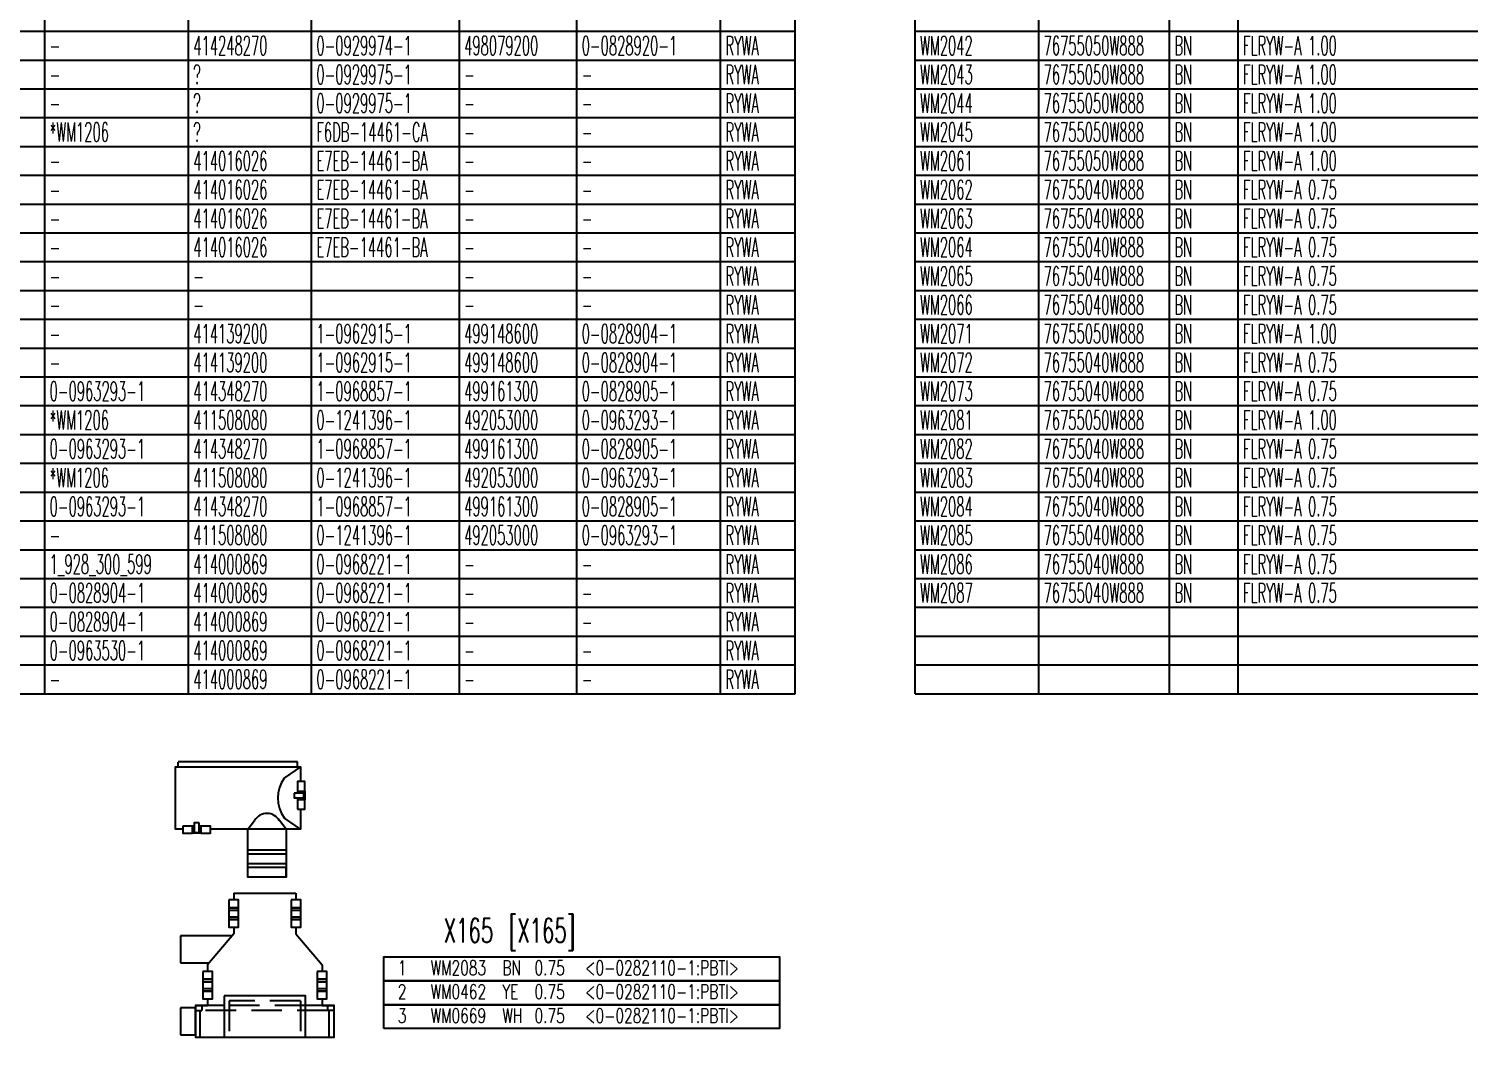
# Model space of a CAD drawing. Header units: millimetres. Extents: x -1 to 4489, y 0 to 1364.
# Drawn here: x 3457.4 to 3757.2, y 941.9 to 1151.9 of the extents above; entities that cross this region are included whole.
import ezdxf

# ---------------------------------------------------------------- set-up
doc = ezdxf.new("R2010")
doc.units = ezdxf.units.MM
doc.linetypes.add('HIDDEN', pattern=[9.525, 6.35, -3.175])
doc.layers.add('LAYER_0', color=7, linetype='Continuous')
doc.styles.add('HS-COMP-DESCRIPTION', font='ROMANS.SHX', dxfattribs={"width": 0.6, "height": 5})
doc.styles.add('HS-TABLE-WIRE', font='ROMANS.SHX', dxfattribs={"width": 0.5, "height": 4})
doc.styles.add('HS-WIRE', font='ROMANS.SHX', dxfattribs={"width": 0.7, "height": 3})

# ---------------------------------------------------------------- blocks, each defined once
blk = doc.blocks.new('418512010')
at = {"layer": 'LAYER_0', "color": 7}
for points in [[(131.32, 145.17), (131.32, 147.67)], [(131.32, 124.8), (131.32, 118.83), (137.9, 118.83), (137.9, 147.67), (131.32, 147.67), (131.32, 141.68)], [(137.9, 146.67), (137.9, 147.67)], [(116.4, 139.72), (122.82, 145.17)], [(122.82, 145.17), (124.22, 145.17)], [(124.22, 144.17), (129.92, 144.17), (129.92, 146.17), (124.22, 146.17), (124.22, 144.17)], [(124.22, 144.17), (125.84, 144.17), (125.84, 146.17), (124.22, 146.17), (124.22, 144.17)], [(125.84, 144.17), (126.34, 144.17), (126.34, 146.17), (125.84, 146.17), (125.84, 144.17)], [(127.8, 144.17), (128.3, 144.17), (128.3, 146.17), (127.8, 146.17), (127.8, 144.17)], [(128.3, 144.17), (129.92, 144.17), (129.92, 146.17), (128.3, 146.17), (128.3, 144.17)], [(129.92, 145.17), (131.32, 145.17)], [(129.3, 124.81), (137.9, 124.81), (137.9, 141.69), (129.3, 141.69), (129.3, 124.81)], [(107.9, 126.78), (107.9, 139.72)], [(107.9, 139.72), (109.3, 139.72)], [(109.3, 138.72), (115, 138.72), (115, 140.72), (109.3, 140.72), (109.3, 138.72)], [(109.3, 138.72), (110.92, 138.72), (110.92, 140.72), (109.3, 140.72), (109.3, 138.72)], [(110.92, 138.72), (111.42, 138.72), (111.42, 140.72), (110.92, 140.72), (110.92, 138.72)], [(112.88, 138.72), (113.38, 138.72), (113.38, 140.72), (112.88, 140.72), (112.88, 138.72)], [(113.38, 138.72), (115, 138.72), (115, 140.72), (113.38, 140.72), (113.38, 138.72)], [(115, 139.72), (116.4, 139.72)], [(107.9, 126.78), (109.3, 126.78)], [(109.3, 125.78), (115, 125.78), (115, 127.78), (109.3, 127.78), (109.3, 125.78)], [(109.3, 125.78), (110.92, 125.78), (110.92, 127.78), (109.3, 127.78), (109.3, 125.78)], [(110.92, 125.78), (111.42, 125.78), (111.42, 127.78), (110.92, 127.78), (110.92, 125.78)], [(112.88, 125.78), (113.38, 125.78), (113.38, 127.78), (112.88, 127.78), (112.88, 125.78)], [(113.38, 125.78), (115, 125.78), (115, 127.78), (113.38, 127.78), (113.38, 125.78)], [(115, 126.78), (116.4, 126.78)], [(116.4, 126.78), (122.82, 121.33)], [(116.81, 126.43), (116.81, 115.68)], [(122.41, 115.68), (122.41, 121.68)], [(122.82, 121.33), (124.22, 121.33)], [(124.22, 120.33), (129.92, 120.33), (129.92, 122.33), (124.22, 122.33), (124.22, 120.33)], [(124.22, 120.33), (125.84, 120.33), (125.84, 122.33), (124.22, 122.33), (124.22, 120.33)], [(125.84, 120.33), (126.34, 120.33), (126.34, 122.33), (125.84, 122.33), (125.84, 120.33)], [(127.8, 120.33), (128.3, 120.33), (128.3, 122.33), (127.8, 122.33), (127.8, 120.33)], [(128.3, 120.33), (129.92, 120.33), (129.92, 122.33), (128.3, 122.33), (128.3, 120.33)], [(129.92, 121.33), (131.32, 121.33)], [(131.32, 118.83), (131.32, 121.33)], [(137.4, 115.68), (137.4, 118.83), (131.8, 118.83), (131.8, 115.68)], [(137.9, 118.83), (137.9, 119.83)], [(116.81, 115.68), (122.41, 115.68)], [(131.8, 115.68), (137.4, 115.68)]]:
    blk.add_lwpolyline(points, dxfattribs=at)
at = {"layer": 'LAYER_0', "color": 7, "linetype": 'HIDDEN'}
for points in [[(132.32, 147.67), (132.32, 146.33)], [(137.9, 146.67), (137.9, 147.67)], [(131.32, 146.33), (132.32, 146.33)], [(137.9, 146.67), (132.32, 146.67)], [(132.32, 146.33), (132.32, 120.16)], [(131.32, 141.68), (131.32, 124.8)], [(130.3, 140.68), (130.29, 125.8)], [(130.3, 140.68), (137.89, 140.68)], [(130.29, 125.8), (137.89, 125.8)], [(131.32, 120.16), (132.32, 120.16)], [(132.32, 118.82), (132.32, 120.16)], [(137.9, 119.83), (132.32, 119.83)]]:
    blk.add_lwpolyline(points, dxfattribs=at)
blk = doc.blocks.new('498300010')
at = {"layer": 'LAYER_0', "color": 7}
for points in [[(63.627, 75.471), (63.627, 75.489), (66.697, 75.489)], [(63.627, 75.48), (65.946, 72.163)], [(76.627, 50.964), (76.627, 49.489), (63.627, 49.489), (63.627, 75.471)], [(66.699, 74.862), (68.699, 74.862), (68.699, 76.362), (66.699, 76.362), (66.699, 74.862)], [(68.697, 76.362), (66.699, 76.362), (66.699, 74.862), (69.107, 74.862)], [(68.697, 76.362), (70.5, 76.362)], [(69.099, 74.182), (70.099, 74.182), (70.099, 76.182), (69.099, 76.182), (69.099, 74.182)], [(72.494, 76.362), (70.491, 76.362)], [(72.491, 74.862), (72.491, 76.362), (70.492, 76.362), (70.492, 74.862)], [(72.491, 75.489), (76.627, 75.489), (76.627, 75.471)], [(76.627, 75.471), (74.307, 72.155)], [(76.627, 75.471), (76.627, 56.774)], [(63.615, 74.886), (62.615, 74.886)], [(62.615, 74.886), (62.615, 50.024)], [(70.099, 74.862), (72.485, 74.862)], [(76.655, 72.531), (74.809, 71.104)], [(76.655, 72.531), (86.652, 72.531), (86.652, 64.531), (76.652, 64.531), (76.652, 64.558)], [(80.948, 64.493), (80.948, 72.512)], [(81.777, 64.531), (81.777, 72.512)], [(83.776, 64.531), (83.776, 72.512)], [(86.642, 72.531), (84.642, 72.531)], [(84.642, 72.531), (84.642, 64.493)], [(76.652, 64.531), (74.804, 65.941)], [(83.776, 64.531), (81.777, 64.531)], [(75.301, 54.369), (75.301, 53.369), (77.301, 53.369), (77.301, 54.369), (75.301, 54.369)], [(75.981, 56.769), (75.981, 54.769), (77.481, 54.769), (77.481, 56.769), (75.981, 56.769)], [(77.481, 54.77), (77.481, 56.769), (75.981, 56.769), (75.981, 54.36)], [(77.481, 54.77), (77.481, 52.967)], [(75.981, 53.368), (75.981, 50.982)], [(75.981, 50.976), (77.48, 50.976), (77.48, 52.976), (75.981, 52.976)], [(77.481, 50.974), (77.481, 52.976)], [(63.636, 50.031), (62.636, 50.031)]]:
    blk.add_lwpolyline(points, dxfattribs=at)
for centre, radius, start, end in [((70.127, 77.558), 6.819, 232.14, 307.82), ((76.346, 68.516), 3, 119.73, 239.14)]:
    blk.add_arc(centre, radius, start, end, dxfattribs=at)

msp = doc.modelspace()

# ---------------------------------------------------------------- linework, layer by layer
at = {"color": 7, "linetype": 'Continuous'}
for points in [[(3460.71, 1013.44), (3460.71, 1313.44)], [(3490.62, 1013.44), (3490.62, 1313.44)], [(3516.24, 1013.44), (3516.24, 1313.44)], [(3547, 1013.44), (3547, 1313.44)], [(3571.47, 1013.44), (3571.47, 1313.44)], [(3601.38, 1013.44), (3601.38, 1313.44)], [(3616.9, 1013.44), (3616.9, 1313.44)], [(3641.9, 1013.44), (3641.9, 1313.44)], [(3667.62, 1013.44), (3667.62, 1313.44)], [(3694.85, 1013.44), (3694.85, 1313.44)], [(3709.14, 1013.44), (3709.14, 1313.44)], [(3148.43, 1151.44), (3616.9, 1151.44)], [(3641.9, 1151.44), (4110.38, 1151.44)], [(3148.43, 1145.44), (3616.9, 1145.44)], [(3641.9, 1145.44), (4110.38, 1145.44)], [(3148.43, 1139.44), (3616.9, 1139.44)], [(3641.9, 1139.44), (4110.38, 1139.44)], [(3148.43, 1133.44), (3616.9, 1133.44)], [(3641.9, 1133.44), (4110.38, 1133.44)], [(3148.43, 1127.44), (3616.9, 1127.44)], [(3641.9, 1127.44), (4110.38, 1127.44)], [(3148.43, 1121.44), (3616.9, 1121.44)], [(3641.9, 1121.44), (4110.38, 1121.44)], [(3148.43, 1115.44), (3616.9, 1115.44)], [(3641.9, 1115.44), (4110.38, 1115.44)], [(3148.43, 1109.44), (3616.9, 1109.44)], [(3641.9, 1109.44), (4110.38, 1109.44)], [(3148.43, 1103.44), (3616.9, 1103.44)], [(3641.9, 1103.44), (4110.38, 1103.44)], [(3148.43, 1097.44), (3616.9, 1097.44)], [(3641.9, 1097.44), (4110.38, 1097.44)], [(3148.43, 1091.44), (3616.9, 1091.44)], [(3641.9, 1091.44), (4110.38, 1091.44)], [(3148.43, 1085.44), (3616.9, 1085.44)], [(3641.9, 1085.44), (4110.38, 1085.44)], [(3148.43, 1079.44), (3616.9, 1079.44)], [(3641.9, 1079.44), (4110.38, 1079.44)], [(3148.43, 1073.44), (3616.9, 1073.44)], [(3641.9, 1073.44), (4110.38, 1073.44)], [(3148.43, 1067.44), (3616.9, 1067.44)], [(3641.9, 1067.44), (4110.38, 1067.44)], [(3148.43, 1061.44), (3616.9, 1061.44)], [(3641.9, 1061.44), (4110.38, 1061.44)], [(3148.43, 1055.44), (3616.9, 1055.44)], [(3641.9, 1055.44), (4110.38, 1055.44)], [(3148.43, 1049.44), (3616.9, 1049.44)], [(3641.9, 1049.44), (4110.38, 1049.44)], [(3148.43, 1043.44), (3616.9, 1043.44)], [(3641.9, 1043.44), (4110.38, 1043.44)], [(3148.43, 1037.44), (3616.9, 1037.44)], [(3641.9, 1037.44), (4110.38, 1037.44)], [(3148.43, 1031.44), (3616.9, 1031.44)], [(3641.9, 1031.44), (4110.38, 1031.44)], [(3148.43, 1025.44), (3616.9, 1025.44)], [(3641.9, 1025.44), (4110.38, 1025.44)], [(3148.43, 1019.44), (3616.9, 1019.44)], [(3641.9, 1019.44), (4110.38, 1019.44)], [(3148.43, 1013.44), (3616.9, 1013.44)], [(3641.9, 1013.44), (4110.38, 1013.44)], [(3531.25, 953.63), (3531.25, 958.61), (3613.65, 958.61), (3613.65, 953.63), (3531.25, 953.63)], [(3531.25, 948.65), (3531.25, 953.63), (3613.65, 953.63), (3613.65, 948.65), (3531.25, 948.65)], [(3531.25, 943.67), (3531.25, 948.65), (3613.65, 948.65), (3613.65, 943.67), (3531.25, 943.67)]]:
    msp.add_lwpolyline(points, dxfattribs=at)

# ---------------------------------------------------------------- block references
at = {"rotation": 270}
for name, p in [('498300010', (3438.45, 1061.84)), ('418512010', (3373.25, 1079.78))]:
    msp.add_blockref(name, p, dxfattribs=at)

# ---------------------------------------------------------------- texts
at = {"color": 92, "linetype": 'Continuous'}
for s, height, style, width, p in [('414248270', 4, 'HS-TABLE-WIRE', 0.5, (3491.62, 1146.44)), ('0-0929974-1', 4, 'HS-TABLE-WIRE', 0.5, (3517.24, 1146.44)), ('498079200', 4, 'HS-TABLE-WIRE', 0.5, (3548, 1146.44)), ('0-0828920-1', 4, 'HS-TABLE-WIRE', 0.5, (3572.47, 1146.44)), ('RYWA', 4, 'HS-TABLE-WIRE', 0.5, (3602.38, 1146.44)), ('WM2042', 4, 'HS-TABLE-WIRE', 0.5, (3642.9, 1146.44)), ('76755050W888', 4, 'HS-TABLE-WIRE', 0.5, (3668.62, 1146.44)), ('BN', 4, 'HS-TABLE-WIRE', 0.5, (3695.85, 1146.44)), ('FLRYW-A 1.00', 4, 'HS-TABLE-WIRE', 0.5, (3710.14, 1146.44)), ('-', 4, 'HS-TABLE-WIRE', 0.5, (3461.71, 1146.44)), ('?', 4, 'HS-TABLE-WIRE', 0.5, (3491.62, 1140.44)), ('0-0929975-1', 4, 'HS-TABLE-WIRE', 0.5, (3517.24, 1140.44)), ('RYWA', 4, 'HS-TABLE-WIRE', 0.5, (3602.38, 1140.44)), ('WM2043', 4, 'HS-TABLE-WIRE', 0.5, (3642.9, 1140.44)), ('76755050W888', 4, 'HS-TABLE-WIRE', 0.5, (3668.62, 1140.44)), ('BN', 4, 'HS-TABLE-WIRE', 0.5, (3695.85, 1140.44)), ('FLRYW-A 1.00', 4, 'HS-TABLE-WIRE', 0.5, (3710.14, 1140.44)), ('-', 4, 'HS-TABLE-WIRE', 0.5, (3461.71, 1140.44)), ('-', 4, 'HS-TABLE-WIRE', 0.5, (3548, 1140.44)), ('-', 4, 'HS-TABLE-WIRE', 0.5, (3572.47, 1140.44)), ('?', 4, 'HS-TABLE-WIRE', 0.5, (3491.62, 1134.44)), ('0-0929975-1', 4, 'HS-TABLE-WIRE', 0.5, (3517.24, 1134.44)), ('RYWA', 4, 'HS-TABLE-WIRE', 0.5, (3602.38, 1134.44)), ('WM2044', 4, 'HS-TABLE-WIRE', 0.5, (3642.9, 1134.44)), ('76755050W888', 4, 'HS-TABLE-WIRE', 0.5, (3668.62, 1134.44)), ('BN', 4, 'HS-TABLE-WIRE', 0.5, (3695.85, 1134.44)), ('FLRYW-A 1.00', 4, 'HS-TABLE-WIRE', 0.5, (3710.14, 1134.44)), ('-', 4, 'HS-TABLE-WIRE', 0.5, (3461.71, 1134.44)), ('-', 4, 'HS-TABLE-WIRE', 0.5, (3548, 1134.44)), ('-', 4, 'HS-TABLE-WIRE', 0.5, (3572.47, 1134.44)), ('*WM1206', 4, 'HS-TABLE-WIRE', 0.5, (3461.71, 1128.44)), ('?', 4, 'HS-TABLE-WIRE', 0.5, (3491.62, 1128.44)), ('F6DB-14461-CA', 4, 'HS-TABLE-WIRE', 0.5, (3517.24, 1128.44)), ('RYWA', 4, 'HS-TABLE-WIRE', 0.5, (3602.38, 1128.44)), ('WM2045', 4, 'HS-TABLE-WIRE', 0.5, (3642.9, 1128.44)), ('76755050W888', 4, 'HS-TABLE-WIRE', 0.5, (3668.62, 1128.44)), ('BN', 4, 'HS-TABLE-WIRE', 0.5, (3695.85, 1128.44)), ('FLRYW-A 1.00', 4, 'HS-TABLE-WIRE', 0.5, (3710.14, 1128.44)), ('-', 4, 'HS-TABLE-WIRE', 0.5, (3548, 1128.44)), ('-', 4, 'HS-TABLE-WIRE', 0.5, (3572.47, 1128.44)), ('414016026', 4, 'HS-TABLE-WIRE', 0.5, (3491.62, 1122.44)), ('E7EB-14461-BA', 4, 'HS-TABLE-WIRE', 0.5, (3517.24, 1122.44)), ('RYWA', 4, 'HS-TABLE-WIRE', 0.5, (3602.38, 1122.44)), ('WM2061', 4, 'HS-TABLE-WIRE', 0.5, (3642.9, 1122.44)), ('76755050W888', 4, 'HS-TABLE-WIRE', 0.5, (3668.62, 1122.44)), ('BN', 4, 'HS-TABLE-WIRE', 0.5, (3695.85, 1122.44)), ('FLRYW-A 1.00', 4, 'HS-TABLE-WIRE', 0.5, (3710.14, 1122.44)), ('-', 4, 'HS-TABLE-WIRE', 0.5, (3461.71, 1122.44)), ('-', 4, 'HS-TABLE-WIRE', 0.5, (3548, 1122.44)), ('-', 4, 'HS-TABLE-WIRE', 0.5, (3572.47, 1122.44)), ('414016026', 4, 'HS-TABLE-WIRE', 0.5, (3491.62, 1116.44)), ('E7EB-14461-BA', 4, 'HS-TABLE-WIRE', 0.5, (3517.24, 1116.44)), ('RYWA', 4, 'HS-TABLE-WIRE', 0.5, (3602.38, 1116.44)), ('WM2062', 4, 'HS-TABLE-WIRE', 0.5, (3642.9, 1116.44)), ('76755040W888', 4, 'HS-TABLE-WIRE', 0.5, (3668.62, 1116.44)), ('BN', 4, 'HS-TABLE-WIRE', 0.5, (3695.85, 1116.44)), ('FLRYW-A 0.75', 4, 'HS-TABLE-WIRE', 0.5, (3710.14, 1116.44)), ('-', 4, 'HS-TABLE-WIRE', 0.5, (3461.71, 1116.44)), ('-', 4, 'HS-TABLE-WIRE', 0.5, (3548, 1116.44)), ('-', 4, 'HS-TABLE-WIRE', 0.5, (3572.47, 1116.44)), ('414016026', 4, 'HS-TABLE-WIRE', 0.5, (3491.62, 1110.44)), ('E7EB-14461-BA', 4, 'HS-TABLE-WIRE', 0.5, (3517.24, 1110.44)), ('RYWA', 4, 'HS-TABLE-WIRE', 0.5, (3602.38, 1110.44)), ('WM2063', 4, 'HS-TABLE-WIRE', 0.5, (3642.9, 1110.44)), ('76755040W888', 4, 'HS-TABLE-WIRE', 0.5, (3668.62, 1110.44)), ('BN', 4, 'HS-TABLE-WIRE', 0.5, (3695.85, 1110.44)), ('FLRYW-A 0.75', 4, 'HS-TABLE-WIRE', 0.5, (3710.14, 1110.44)), ('-', 4, 'HS-TABLE-WIRE', 0.5, (3461.71, 1110.44)), ('-', 4, 'HS-TABLE-WIRE', 0.5, (3548, 1110.44)), ('-', 4, 'HS-TABLE-WIRE', 0.5, (3572.47, 1110.44)), ('414016026', 4, 'HS-TABLE-WIRE', 0.5, (3491.62, 1104.44)), ('E7EB-14461-BA', 4, 'HS-TABLE-WIRE', 0.5, (3517.24, 1104.44)), ('RYWA', 4, 'HS-TABLE-WIRE', 0.5, (3602.38, 1104.44)), ('WM2064', 4, 'HS-TABLE-WIRE', 0.5, (3642.9, 1104.44)), ('76755040W888', 4, 'HS-TABLE-WIRE', 0.5, (3668.62, 1104.44)), ('BN', 4, 'HS-TABLE-WIRE', 0.5, (3695.85, 1104.44)), ('FLRYW-A 0.75', 4, 'HS-TABLE-WIRE', 0.5, (3710.14, 1104.44)), ('-', 4, 'HS-TABLE-WIRE', 0.5, (3461.71, 1104.44)), ('-', 4, 'HS-TABLE-WIRE', 0.5, (3548, 1104.44)), ('-', 4, 'HS-TABLE-WIRE', 0.5, (3572.47, 1104.44)), ('RYWA', 4, 'HS-TABLE-WIRE', 0.5, (3602.38, 1098.44)), ('WM2065', 4, 'HS-TABLE-WIRE', 0.5, (3642.9, 1098.44)), ('76755040W888', 4, 'HS-TABLE-WIRE', 0.5, (3668.62, 1098.44)), ('BN', 4, 'HS-TABLE-WIRE', 0.5, (3695.85, 1098.44)), ('FLRYW-A 0.75', 4, 'HS-TABLE-WIRE', 0.5, (3710.14, 1098.44)), ('-', 4, 'HS-TABLE-WIRE', 0.5, (3461.71, 1098.44)), ('-', 4, 'HS-TABLE-WIRE', 0.5, (3491.62, 1098.44)), ('-', 4, 'HS-TABLE-WIRE', 0.5, (3548, 1098.44)), ('-', 4, 'HS-TABLE-WIRE', 0.5, (3572.47, 1098.44)), ('RYWA', 4, 'HS-TABLE-WIRE', 0.5, (3602.38, 1092.44)), ('WM2066', 4, 'HS-TABLE-WIRE', 0.5, (3642.9, 1092.44)), ('76755040W888', 4, 'HS-TABLE-WIRE', 0.5, (3668.62, 1092.44)), ('BN', 4, 'HS-TABLE-WIRE', 0.5, (3695.85, 1092.44)), ('FLRYW-A 0.75', 4, 'HS-TABLE-WIRE', 0.5, (3710.14, 1092.44)), ('-', 4, 'HS-TABLE-WIRE', 0.5, (3461.71, 1092.44)), ('-', 4, 'HS-TABLE-WIRE', 0.5, (3491.62, 1092.44)), ('-', 4, 'HS-TABLE-WIRE', 0.5, (3548, 1092.44)), ('-', 4, 'HS-TABLE-WIRE', 0.5, (3572.47, 1092.44)), ('414139200', 4, 'HS-TABLE-WIRE', 0.5, (3491.62, 1086.44)), ('1-0962915-1', 4, 'HS-TABLE-WIRE', 0.5, (3517.24, 1086.44)), ('499148600', 4, 'HS-TABLE-WIRE', 0.5, (3548, 1086.44)), ('0-0828904-1', 4, 'HS-TABLE-WIRE', 0.5, (3572.47, 1086.44)), ('RYWA', 4, 'HS-TABLE-WIRE', 0.5, (3602.38, 1086.44)), ('WM2071', 4, 'HS-TABLE-WIRE', 0.5, (3642.9, 1086.44)), ('76755050W888', 4, 'HS-TABLE-WIRE', 0.5, (3668.62, 1086.44)), ('BN', 4, 'HS-TABLE-WIRE', 0.5, (3695.85, 1086.44)), ('FLRYW-A 1.00', 4, 'HS-TABLE-WIRE', 0.5, (3710.14, 1086.44)), ('-', 4, 'HS-TABLE-WIRE', 0.5, (3461.71, 1086.44)), ('414139200', 4, 'HS-TABLE-WIRE', 0.5, (3491.62, 1080.44)), ('1-0962915-1', 4, 'HS-TABLE-WIRE', 0.5, (3517.24, 1080.44)), ('499148600', 4, 'HS-TABLE-WIRE', 0.5, (3548, 1080.44)), ('0-0828904-1', 4, 'HS-TABLE-WIRE', 0.5, (3572.47, 1080.44)), ('RYWA', 4, 'HS-TABLE-WIRE', 0.5, (3602.38, 1080.44)), ('WM2072', 4, 'HS-TABLE-WIRE', 0.5, (3642.9, 1080.44)), ('76755040W888', 4, 'HS-TABLE-WIRE', 0.5, (3668.62, 1080.44)), ('BN', 4, 'HS-TABLE-WIRE', 0.5, (3695.85, 1080.44)), ('FLRYW-A 0.75', 4, 'HS-TABLE-WIRE', 0.5, (3710.14, 1080.44)), ('-', 4, 'HS-TABLE-WIRE', 0.5, (3461.71, 1080.44)), ('0-0963293-1', 4, 'HS-TABLE-WIRE', 0.5, (3461.71, 1074.44)), ('414348270', 4, 'HS-TABLE-WIRE', 0.5, (3491.62, 1074.44)), ('1-0968857-1', 4, 'HS-TABLE-WIRE', 0.5, (3517.24, 1074.44)), ('499161300', 4, 'HS-TABLE-WIRE', 0.5, (3548, 1074.44)), ('0-0828905-1', 4, 'HS-TABLE-WIRE', 0.5, (3572.47, 1074.44)), ('RYWA', 4, 'HS-TABLE-WIRE', 0.5, (3602.38, 1074.44)), ('WM2073', 4, 'HS-TABLE-WIRE', 0.5, (3642.9, 1074.44)), ('76755040W888', 4, 'HS-TABLE-WIRE', 0.5, (3668.62, 1074.44)), ('BN', 4, 'HS-TABLE-WIRE', 0.5, (3695.85, 1074.44)), ('FLRYW-A 0.75', 4, 'HS-TABLE-WIRE', 0.5, (3710.14, 1074.44)), ('*WM1206', 4, 'HS-TABLE-WIRE', 0.5, (3461.71, 1068.44)), ('411508080', 4, 'HS-TABLE-WIRE', 0.5, (3491.62, 1068.44)), ('0-1241396-1', 4, 'HS-TABLE-WIRE', 0.5, (3517.24, 1068.44)), ('492053000', 4, 'HS-TABLE-WIRE', 0.5, (3548, 1068.44)), ('0-0963293-1', 4, 'HS-TABLE-WIRE', 0.5, (3572.47, 1068.44)), ('RYWA', 4, 'HS-TABLE-WIRE', 0.5, (3602.38, 1068.44)), ('WM2081', 4, 'HS-TABLE-WIRE', 0.5, (3642.9, 1068.44)), ('76755050W888', 4, 'HS-TABLE-WIRE', 0.5, (3668.62, 1068.44)), ('BN', 4, 'HS-TABLE-WIRE', 0.5, (3695.85, 1068.44)), ('FLRYW-A 1.00', 4, 'HS-TABLE-WIRE', 0.5, (3710.14, 1068.44)), ('0-0963293-1', 4, 'HS-TABLE-WIRE', 0.5, (3461.71, 1062.44)), ('414348270', 4, 'HS-TABLE-WIRE', 0.5, (3491.62, 1062.44)), ('1-0968857-1', 4, 'HS-TABLE-WIRE', 0.5, (3517.24, 1062.44)), ('499161300', 4, 'HS-TABLE-WIRE', 0.5, (3548, 1062.44)), ('0-0828905-1', 4, 'HS-TABLE-WIRE', 0.5, (3572.47, 1062.44)), ('RYWA', 4, 'HS-TABLE-WIRE', 0.5, (3602.38, 1062.44)), ('WM2082', 4, 'HS-TABLE-WIRE', 0.5, (3642.9, 1062.44)), ('76755040W888', 4, 'HS-TABLE-WIRE', 0.5, (3668.62, 1062.44)), ('BN', 4, 'HS-TABLE-WIRE', 0.5, (3695.85, 1062.44)), ('FLRYW-A 0.75', 4, 'HS-TABLE-WIRE', 0.5, (3710.14, 1062.44)), ('*WM1206', 4, 'HS-TABLE-WIRE', 0.5, (3461.71, 1056.44)), ('411508080', 4, 'HS-TABLE-WIRE', 0.5, (3491.62, 1056.44)), ('0-1241396-1', 4, 'HS-TABLE-WIRE', 0.5, (3517.24, 1056.44)), ('492053000', 4, 'HS-TABLE-WIRE', 0.5, (3548, 1056.44)), ('0-0963293-1', 4, 'HS-TABLE-WIRE', 0.5, (3572.47, 1056.44)), ('RYWA', 4, 'HS-TABLE-WIRE', 0.5, (3602.38, 1056.44)), ('WM2083', 4, 'HS-TABLE-WIRE', 0.5, (3642.9, 1056.44)), ('76755040W888', 4, 'HS-TABLE-WIRE', 0.5, (3668.62, 1056.44)), ('BN', 4, 'HS-TABLE-WIRE', 0.5, (3695.85, 1056.44)), ('FLRYW-A 0.75', 4, 'HS-TABLE-WIRE', 0.5, (3710.14, 1056.44)), ('0-0963293-1', 4, 'HS-TABLE-WIRE', 0.5, (3461.71, 1050.44)), ('414348270', 4, 'HS-TABLE-WIRE', 0.5, (3491.62, 1050.44)), ('1-0968857-1', 4, 'HS-TABLE-WIRE', 0.5, (3517.24, 1050.44)), ('499161300', 4, 'HS-TABLE-WIRE', 0.5, (3548, 1050.44)), ('0-0828905-1', 4, 'HS-TABLE-WIRE', 0.5, (3572.47, 1050.44)), ('RYWA', 4, 'HS-TABLE-WIRE', 0.5, (3602.38, 1050.44)), ('WM2084', 4, 'HS-TABLE-WIRE', 0.5, (3642.9, 1050.44)), ('76755040W888', 4, 'HS-TABLE-WIRE', 0.5, (3668.62, 1050.44)), ('BN', 4, 'HS-TABLE-WIRE', 0.5, (3695.85, 1050.44)), ('FLRYW-A 0.75', 4, 'HS-TABLE-WIRE', 0.5, (3710.14, 1050.44)), ('411508080', 4, 'HS-TABLE-WIRE', 0.5, (3491.62, 1044.44)), ('0-1241396-1', 4, 'HS-TABLE-WIRE', 0.5, (3517.24, 1044.44)), ('492053000', 4, 'HS-TABLE-WIRE', 0.5, (3548, 1044.44)), ('0-0963293-1', 4, 'HS-TABLE-WIRE', 0.5, (3572.47, 1044.44)), ('RYWA', 4, 'HS-TABLE-WIRE', 0.5, (3602.38, 1044.44)), ('WM2085', 4, 'HS-TABLE-WIRE', 0.5, (3642.9, 1044.44)), ('76755040W888', 4, 'HS-TABLE-WIRE', 0.5, (3668.62, 1044.44)), ('BN', 4, 'HS-TABLE-WIRE', 0.5, (3695.85, 1044.44)), ('FLRYW-A 0.75', 4, 'HS-TABLE-WIRE', 0.5, (3710.14, 1044.44)), ('-', 4, 'HS-TABLE-WIRE', 0.5, (3461.71, 1044.44)), ('1_928_300_599', 4, 'HS-TABLE-WIRE', 0.5, (3461.71, 1038.44)), ('414000869', 4, 'HS-TABLE-WIRE', 0.5, (3491.62, 1038.44)), ('0-0968221-1', 4, 'HS-TABLE-WIRE', 0.5, (3517.24, 1038.44)), ('RYWA', 4, 'HS-TABLE-WIRE', 0.5, (3602.38, 1038.44)), ('WM2086', 4, 'HS-TABLE-WIRE', 0.5, (3642.9, 1038.44)), ('76755040W888', 4, 'HS-TABLE-WIRE', 0.5, (3668.62, 1038.44)), ('BN', 4, 'HS-TABLE-WIRE', 0.5, (3695.85, 1038.44)), ('FLRYW-A 0.75', 4, 'HS-TABLE-WIRE', 0.5, (3710.14, 1038.44)), ('-', 4, 'HS-TABLE-WIRE', 0.5, (3548, 1038.44)), ('-', 4, 'HS-TABLE-WIRE', 0.5, (3572.47, 1038.44)), ('0-0828904-1', 4, 'HS-TABLE-WIRE', 0.5, (3461.71, 1032.44)), ('414000869', 4, 'HS-TABLE-WIRE', 0.5, (3491.62, 1032.44)), ('0-0968221-1', 4, 'HS-TABLE-WIRE', 0.5, (3517.24, 1032.44)), ('RYWA', 4, 'HS-TABLE-WIRE', 0.5, (3602.38, 1032.44)), ('WM2087', 4, 'HS-TABLE-WIRE', 0.5, (3642.9, 1032.44)), ('76755040W888', 4, 'HS-TABLE-WIRE', 0.5, (3668.62, 1032.44)), ('BN', 4, 'HS-TABLE-WIRE', 0.5, (3695.85, 1032.44)), ('FLRYW-A 0.75', 4, 'HS-TABLE-WIRE', 0.5, (3710.14, 1032.44)), ('-', 4, 'HS-TABLE-WIRE', 0.5, (3548, 1032.44)), ('-', 4, 'HS-TABLE-WIRE', 0.5, (3572.47, 1032.44)), ('0-0828904-1', 4, 'HS-TABLE-WIRE', 0.5, (3461.71, 1026.44)), ('414000869', 4, 'HS-TABLE-WIRE', 0.5, (3491.62, 1026.44)), ('0-0968221-1', 4, 'HS-TABLE-WIRE', 0.5, (3517.24, 1026.44)), ('RYWA', 4, 'HS-TABLE-WIRE', 0.5, (3602.38, 1026.44)), ('-', 4, 'HS-TABLE-WIRE', 0.5, (3548, 1026.44)), ('-', 4, 'HS-TABLE-WIRE', 0.5, (3572.47, 1026.44)), ('0-0963530-1', 4, 'HS-TABLE-WIRE', 0.5, (3461.71, 1020.44)), ('414000869', 4, 'HS-TABLE-WIRE', 0.5, (3491.62, 1020.44)), ('0-0968221-1', 4, 'HS-TABLE-WIRE', 0.5, (3517.24, 1020.44)), ('RYWA', 4, 'HS-TABLE-WIRE', 0.5, (3602.38, 1020.44)), ('-', 4, 'HS-TABLE-WIRE', 0.5, (3548, 1020.44)), ('-', 4, 'HS-TABLE-WIRE', 0.5, (3572.47, 1020.44)), ('414000869', 4, 'HS-TABLE-WIRE', 0.5, (3491.62, 1014.44)), ('0-0968221-1', 4, 'HS-TABLE-WIRE', 0.5, (3517.24, 1014.44)), ('RYWA', 4, 'HS-TABLE-WIRE', 0.5, (3602.38, 1014.44)), ('-', 4, 'HS-TABLE-WIRE', 0.5, (3461.71, 1014.44)), ('-', 4, 'HS-TABLE-WIRE', 0.5, (3548, 1014.44)), ('-', 4, 'HS-TABLE-WIRE', 0.5, (3572.47, 1014.44)), ('WM2083 ', 3, 'HS-WIRE', 0.7, (3541.05, 954.83)), ('BN ', 3, 'HS-WIRE', 0.7, (3555.95, 954.83)), ('0.75 ', 3, 'HS-WIRE', 0.7, (3562.65, 954.83)), (' <0-0282110-1:PBTI>  ', 3, 'HS-WIRE', 0.7, (3571.75, 954.83)), ('WM0462 ', 3, 'HS-WIRE', 0.7, (3541.05, 949.85)), ('YE ', 3, 'HS-WIRE', 0.7, (3555.95, 949.85)), ('0.75 ', 3, 'HS-WIRE', 0.7, (3562.65, 949.85)), (' <0-0282110-1:PBTI>  ', 3, 'HS-WIRE', 0.7, (3571.75, 949.85)), ('WM0669 ', 3, 'HS-WIRE', 0.7, (3541.05, 944.87)), ('WH ', 3, 'HS-WIRE', 0.7, (3555.95, 944.87)), ('0.75 ', 3, 'HS-WIRE', 0.7, (3562.65, 944.87)), (' <0-0282110-1:PBTI>  ', 3, 'HS-WIRE', 0.7, (3571.75, 944.87))]:
    msp.add_text(s, height=height, dxfattribs=dict(at, style=style, width=width)).set_placement(p)
at = {"color": 42, "linetype": 'Continuous', "style": 'HS-COMP-DESCRIPTION', "width": 0.6}
msp.add_text('X165', height=5, dxfattribs=at).set_placement((3543.76, 961.61))
at = {"color": 5, "linetype": 'Continuous', "style": 'HS-COMP-DESCRIPTION', "width": 0.6}
msp.add_text(' [X165]', height=5, dxfattribs=at).set_placement((3555.19, 961.61))
at = {"color": 7, "linetype": 'Continuous', "style": 'HS-WIRE', "width": 0.7}
for s, p in [(' 1  ', (3532.75, 954.83)), (' 2  ', (3532.75, 949.85)), (' 3  ', (3532.75, 944.87))]:
    msp.add_text(s, height=3, dxfattribs=at).set_placement(p)

doc.saveas('drawing.dxf')
